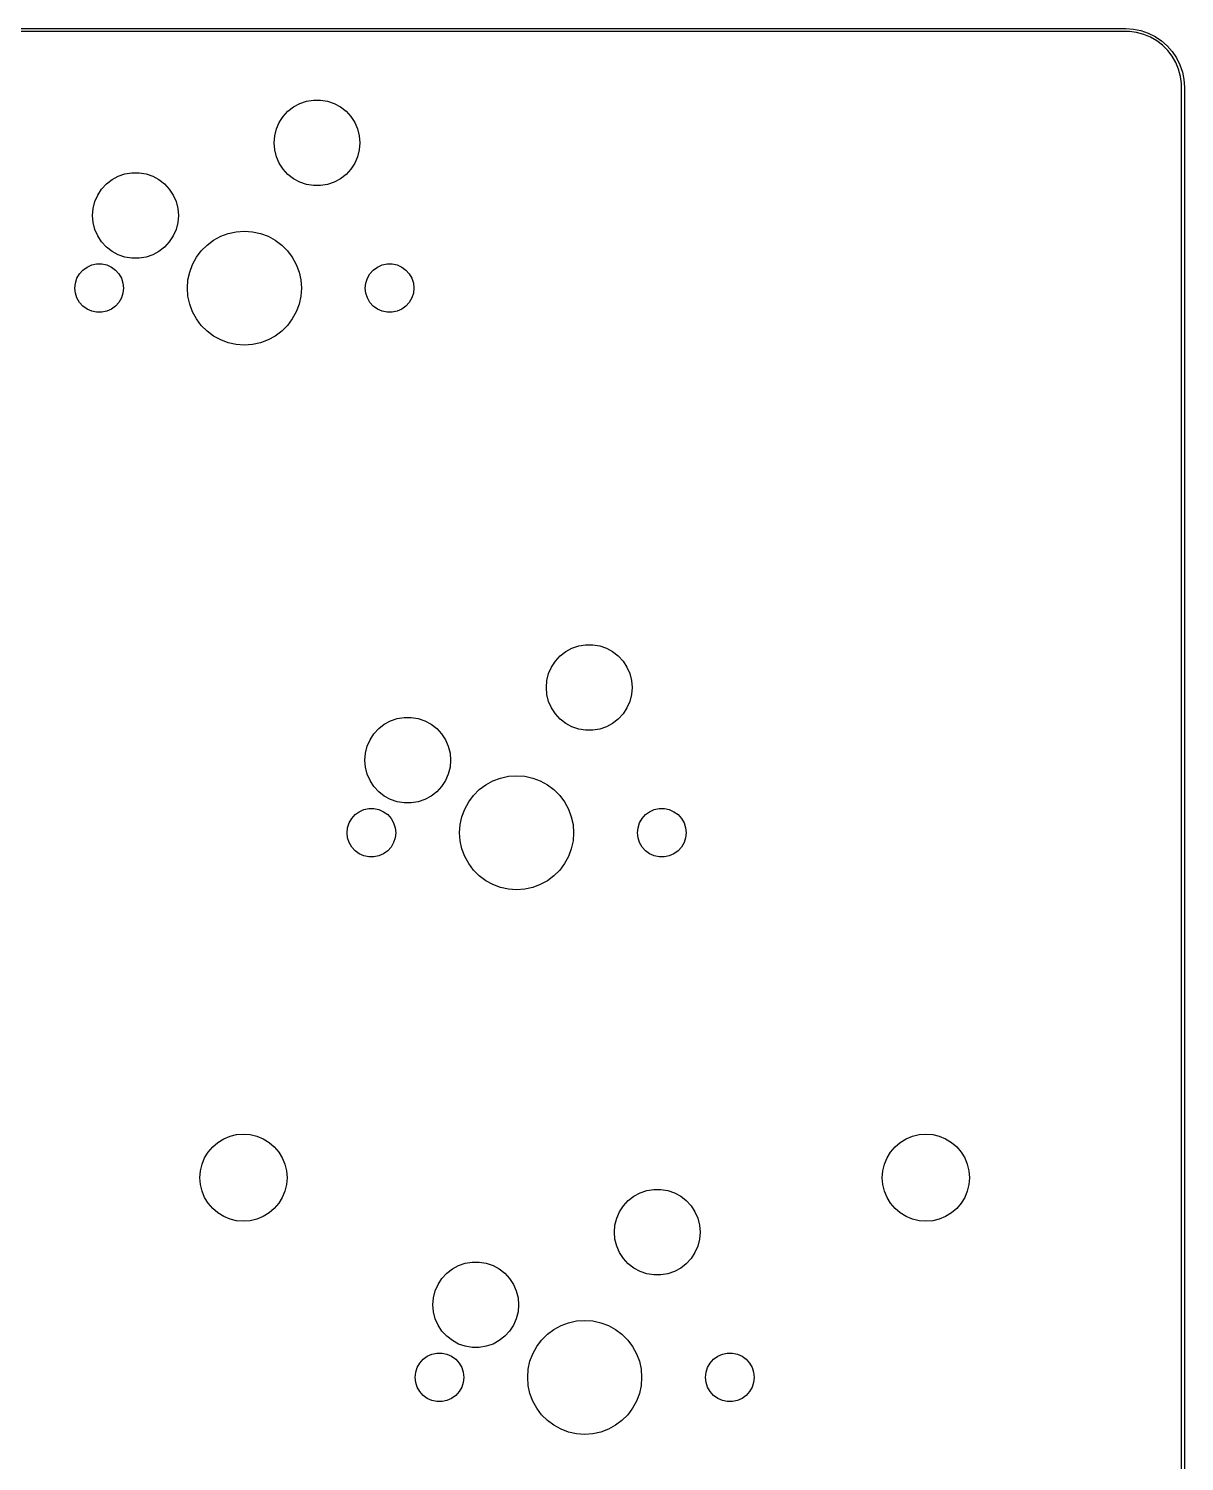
# Model space of a CAD drawing. Extents: x 3 to 1029, y 4 to 518.
# Drawn here: x 988.2 to 1028.7, y 453.9 to 504 of the extents above; entities that cross this region are included whole.
import ezdxf

# ---------------------------------------------------------------- set-up
doc = ezdxf.new("R2010")
doc.units = 0
doc.layers.add('BLACK', color=7, linetype='CONTINUOUS')

msp = doc.modelspace()

# ---------------------------------------------------------------- linework, layer by layer
at = {"layer": 'BLACK', "color": 3, "linetype": 'CONTINUOUS'}
for p, q in [((717.308908, 503.998782), (1026.633408, 503.998782)), ((1026.633408, 503.898782), (717.308908, 503.898782)), ((1026.633408, 503.998782), (1026.901408, 503.981282)), ((1026.761408, 503.898782), (1026.633408, 503.898782)), ((1027.015408, 503.865382), (1026.761408, 503.898782)), ((1026.901408, 503.981282), (1027.164408, 503.928882)), ((1027.262408, 503.799282), (1027.015408, 503.865382)), ((1027.164408, 503.928882), (1027.418408, 503.842782)), ((1027.498408, 503.701482), (1027.262408, 503.799282)), ((1027.418408, 503.842782), (1027.658408, 503.724182)), ((1027.719408, 503.573582), (1027.498408, 503.701482)), ((1027.658408, 503.724182), (1027.881408, 503.575182)), ((1027.922408, 503.417982), (1027.719408, 503.573582)), ((1027.881408, 503.575182), (1028.083408, 503.398382)), ((1028.103408, 503.237282), (1027.922408, 503.417982)), ((1028.083408, 503.398382), (1028.260408, 503.196782)), ((1028.258408, 503.034482), (1028.103408, 503.237282)), ((1028.260408, 503.196782), (1028.409408, 502.973782)), ((1028.386408, 502.813082), (1028.258408, 503.034482)), ((1028.484408, 502.576982), (1028.386408, 502.813082)), ((1028.409408, 502.973782), (1028.527408, 502.733282)), ((1028.527408, 502.733282), (1028.614408, 502.479382)), ((1028.550408, 502.329982), (1028.484408, 502.576982)), ((1028.583408, 502.076582), (1028.550408, 502.329982)), ((1028.614408, 502.479382), (1028.666408, 502.216382)), ((1028.666408, 502.216382), (1028.684408, 501.948782)), ((1028.583408, 501.948782), (1028.583408, 502.076582)), ((1028.583408, 411.698782), (1028.583408, 501.948782)), ((1028.684408, 501.948782), (1028.684408, 411.698782)), ((997.320408, 501.107382), (997.516408, 501.259582)), ((997.516408, 501.259582), (997.733408, 501.377482)), ((997.733408, 501.377482), (997.968408, 501.457882)), ((997.968408, 501.457882), (998.212408, 501.498682)), ((998.212408, 501.498682), (998.460408, 501.498682)), ((998.460408, 501.498682), (998.704408, 501.457882)), ((998.704408, 501.457882), (998.939408, 501.377482)), ((998.939408, 501.377482), (999.156408, 501.259582)), ((999.156408, 501.259582), (999.352408, 501.107382)), ((996.917408, 500.490782), (997.017408, 500.717682)), ((997.017408, 500.717682), (997.152408, 500.925082)), ((997.152408, 500.925082), (997.320408, 501.107382)), ((999.352408, 501.107382), (999.520408, 500.925082)), ((999.520408, 500.925082), (999.655408, 500.717682)), ((999.655408, 500.717682), (999.755408, 500.490782)), ((996.836408, 500.003782), (996.856408, 500.250682)), ((996.856408, 500.250682), (996.917408, 500.490782)), ((999.755408, 500.490782), (999.816408, 500.250682)), ((999.816408, 500.250682), (999.836408, 500.003782)), ((996.856408, 499.756882), (996.836408, 500.003782)), ((996.917408, 499.516782), (996.856408, 499.756882)), ((999.816408, 499.756882), (999.755408, 499.516782)), ((999.836408, 500.003782), (999.816408, 499.756882)), ((997.017408, 499.289882), (996.917408, 499.516782)), ((997.152408, 499.082482), (997.017408, 499.289882)), ((999.655408, 499.289882), (999.520408, 499.082482)), ((999.755408, 499.516782), (999.655408, 499.289882)), ((990.970408, 498.567382), (991.166408, 498.719582)), ((991.166408, 498.719582), (991.383408, 498.837482)), ((991.383408, 498.837482), (991.618408, 498.917882)), ((991.618408, 498.917882), (991.862408, 498.958682)), ((991.862408, 498.958682), (992.110408, 498.958682)), ((992.110408, 498.958682), (992.354408, 498.917882)), ((992.354408, 498.917882), (992.589408, 498.837482)), ((992.589408, 498.837482), (992.806408, 498.719582)), ((992.806408, 498.719582), (993.002408, 498.567382)), ((997.320408, 498.900182), (997.152408, 499.082482)), ((997.516408, 498.748082), (997.320408, 498.900182)), ((997.733408, 498.630082), (997.516408, 498.748082)), ((997.968408, 498.549682), (997.733408, 498.630082)), ((998.939408, 498.630082), (998.704408, 498.549682)), ((999.156408, 498.748082), (998.939408, 498.630082)), ((999.352408, 498.900182), (999.156408, 498.748082)), ((999.520408, 499.082482), (999.352408, 498.900182)), ((990.567408, 497.950782), (990.667408, 498.177682)), ((990.667408, 498.177682), (990.802408, 498.385082)), ((990.802408, 498.385082), (990.970408, 498.567382)), ((993.002408, 498.567382), (993.170408, 498.385082)), ((993.170408, 498.385082), (993.305408, 498.177682)), ((993.305408, 498.177682), (993.405408, 497.950782)), ((998.212408, 498.508882), (997.968408, 498.549682)), ((998.460408, 498.508882), (998.212408, 498.508882)), ((998.704408, 498.549682), (998.460408, 498.508882)), ((990.486408, 497.463782), (990.506408, 497.710682)), ((990.506408, 497.710682), (990.567408, 497.950782)), ((993.405408, 497.950782), (993.466408, 497.710682)), ((993.466408, 497.710682), (993.486408, 497.463782)), ((990.506408, 497.216882), (990.486408, 497.463782)), ((990.567408, 496.976782), (990.506408, 497.216882)), ((993.466408, 497.216882), (993.405408, 496.976782)), ((993.486408, 497.463782), (993.466408, 497.216882)), ((990.667408, 496.749882), (990.567408, 496.976782)), ((990.802408, 496.542482), (990.667408, 496.749882)), ((993.305408, 496.749882), (993.170408, 496.542482)), ((993.405408, 496.976782), (993.305408, 496.749882)), ((994.718408, 496.601182), (994.968408, 496.737482)), ((994.968408, 496.737482), (995.234408, 496.836882)), ((995.234408, 496.836882), (995.512408, 496.897382)), ((995.512408, 496.897382), (995.796408, 496.917682)), ((995.796408, 496.917682), (996.080408, 496.897382)), ((996.080408, 496.897382), (996.358408, 496.836882)), ((996.358408, 496.836882), (996.624408, 496.737482)), ((996.624408, 496.737482), (996.874408, 496.601182)), ((990.970408, 496.360182), (990.802408, 496.542482)), ((991.166408, 496.207982), (990.970408, 496.360182)), ((991.383408, 496.090082), (991.166408, 496.207982)), ((992.806408, 496.207982), (992.589408, 496.090082)), ((993.002408, 496.360182), (992.806408, 496.207982)), ((993.170408, 496.542482), (993.002408, 496.360182)), ((994.119408, 496.001782), (994.289408, 496.229482)), ((994.289408, 496.229482), (994.490408, 496.430682)), ((994.490408, 496.430682), (994.718408, 496.601182)), ((996.874408, 496.601182), (997.102408, 496.430682)), ((997.102408, 496.430682), (997.303408, 496.229482)), ((997.303408, 496.229482), (997.473408, 496.001782)), ((990.147408, 495.556082), (990.291408, 495.660682)), ((990.291408, 495.660682), (990.453408, 495.733082)), ((990.453408, 495.733082), (990.627408, 495.769982)), ((990.627408, 495.769982), (990.805408, 495.769982)), ((990.805408, 495.769982), (990.979408, 495.733082)), ((990.979408, 495.733082), (991.141408, 495.660682)), ((991.141408, 495.660682), (991.285408, 495.556082)), ((991.618408, 496.009682), (991.383408, 496.090082)), ((991.862408, 495.968882), (991.618408, 496.009682)), ((992.110408, 495.968882), (991.862408, 495.968882)), ((992.354408, 496.009682), (992.110408, 495.968882)), ((992.589408, 496.090082), (992.354408, 496.009682)), ((993.883408, 495.485482), (993.982408, 495.752082)), ((993.982408, 495.752082), (994.119408, 496.001782)), ((997.473408, 496.001782), (997.610408, 495.752082)), ((997.610408, 495.752082), (997.709408, 495.485482)), ((1000.307408, 495.556082), (1000.451408, 495.660682)), ((1000.451408, 495.660682), (1000.613408, 495.733082)), ((1000.613408, 495.733082), (1000.787408, 495.769982)), ((1000.787408, 495.769982), (1000.965408, 495.769982)), ((1000.965408, 495.769982), (1001.139408, 495.733082)), ((1001.139408, 495.733082), (1001.301408, 495.660682)), ((1001.301408, 495.660682), (1001.445408, 495.556082)), ((989.884408, 495.100682), (989.939408, 495.269882)), ((989.939408, 495.269882), (990.028408, 495.423882)), ((990.028408, 495.423882), (990.147408, 495.556082)), ((991.285408, 495.556082), (991.404408, 495.423882)), ((991.404408, 495.423882), (991.493408, 495.269882)), ((991.493408, 495.269882), (991.548408, 495.100682)), ((993.802408, 494.923782), (993.822408, 495.207582)), ((993.822408, 495.207582), (993.883408, 495.485482)), ((997.709408, 495.485482), (997.770408, 495.207582)), ((997.770408, 495.207582), (997.790408, 494.923782)), ((1000.044408, 495.100682), (1000.099408, 495.269882)), ((1000.099408, 495.269882), (1000.188408, 495.423882)), ((1000.188408, 495.423882), (1000.307408, 495.556082)), ((1001.445408, 495.556082), (1001.564408, 495.423882)), ((1001.564408, 495.423882), (1001.653408, 495.269882)), ((1001.653408, 495.269882), (1001.708408, 495.100682)), ((989.865408, 494.923782), (989.884408, 495.100682)), ((989.884408, 494.746882), (989.865408, 494.923782)), ((989.939408, 494.577682), (989.884408, 494.746882)), ((991.548408, 494.746882), (991.493408, 494.577682)), ((991.548408, 495.100682), (991.567408, 494.923782)), ((991.567408, 494.923782), (991.548408, 494.746882)), ((993.822408, 494.639982), (993.802408, 494.923782)), ((993.883408, 494.362082), (993.822408, 494.639982)), ((997.770408, 494.639982), (997.709408, 494.362082)), ((997.790408, 494.923782), (997.770408, 494.639982)), ((1000.025408, 494.923782), (1000.044408, 495.100682)), ((1000.044408, 494.746882), (1000.025408, 494.923782)), ((1000.099408, 494.577682), (1000.044408, 494.746882)), ((1001.708408, 494.746882), (1001.653408, 494.577682)), ((1001.708408, 495.100682), (1001.727408, 494.923782)), ((1001.727408, 494.923782), (1001.708408, 494.746882)), ((990.028408, 494.423682), (989.939408, 494.577682)), ((990.147408, 494.291482), (990.028408, 494.423682)), ((990.291408, 494.186882), (990.147408, 494.291482)), ((990.453408, 494.114482), (990.291408, 494.186882)), ((990.627408, 494.077582), (990.453408, 494.114482)), ((990.979408, 494.114482), (990.805408, 494.077582)), ((991.141408, 494.186882), (990.979408, 494.114482)), ((991.285408, 494.291482), (991.141408, 494.186882)), ((991.404408, 494.423682), (991.285408, 494.291482)), ((991.493408, 494.577682), (991.404408, 494.423682)), ((993.982408, 494.095482), (993.883408, 494.362082)), ((997.709408, 494.362082), (997.610408, 494.095482)), ((1000.188408, 494.423682), (1000.099408, 494.577682)), ((1000.307408, 494.291482), (1000.188408, 494.423682)), ((1000.451408, 494.186882), (1000.307408, 494.291482)), ((1000.613408, 494.114482), (1000.451408, 494.186882)), ((1000.787408, 494.077582), (1000.613408, 494.114482)), ((1001.139408, 494.114482), (1000.965408, 494.077582)), ((1001.301408, 494.186882), (1001.139408, 494.114482)), ((1001.445408, 494.291482), (1001.301408, 494.186882)), ((1001.564408, 494.423682), (1001.445408, 494.291482)), ((1001.653408, 494.577682), (1001.564408, 494.423682)), ((990.805408, 494.077582), (990.627408, 494.077582)), ((994.119408, 493.845782), (993.982408, 494.095482)), ((994.289408, 493.618082), (994.119408, 493.845782)), ((994.490408, 493.416882), (994.289408, 493.618082)), ((997.303408, 493.618082), (997.102408, 493.416882)), ((997.473408, 493.845782), (997.303408, 493.618082)), ((997.610408, 494.095482), (997.473408, 493.845782)), ((1000.965408, 494.077582), (1000.787408, 494.077582)), ((994.718408, 493.246382), (994.490408, 493.416882)), ((994.968408, 493.110082), (994.718408, 493.246382)), ((995.234408, 493.010682), (994.968408, 493.110082)), ((996.624408, 493.110082), (996.358408, 493.010682)), ((996.874408, 493.246382), (996.624408, 493.110082)), ((997.102408, 493.416882), (996.874408, 493.246382)), ((995.512408, 492.950182), (995.234408, 493.010682)), ((995.796408, 492.929882), (995.512408, 492.950182)), ((996.080408, 492.950182), (995.796408, 492.929882)), ((996.358408, 493.010682), (996.080408, 492.950182)), ((1006.845408, 482.057382), (1007.041408, 482.209482)), ((1007.041408, 482.209482), (1007.258408, 482.327482)), ((1007.258408, 482.327482), (1007.493408, 482.407882)), ((1007.493408, 482.407882), (1007.737408, 482.448682)), ((1007.737408, 482.448682), (1007.985408, 482.448682)), ((1007.985408, 482.448682), (1008.229408, 482.407882)), ((1008.229408, 482.407882), (1008.464408, 482.327482)), ((1008.464408, 482.327482), (1008.681408, 482.209482)), ((1008.681408, 482.209482), (1008.877408, 482.057382)), ((1006.442408, 481.440782), (1006.542408, 481.667682)), ((1006.542408, 481.667682), (1006.677408, 481.875082)), ((1006.677408, 481.875082), (1006.845408, 482.057382)), ((1008.877408, 482.057382), (1009.045408, 481.875082)), ((1009.045408, 481.875082), (1009.180408, 481.667682)), ((1009.180408, 481.667682), (1009.280408, 481.440782)), ((1006.361408, 480.953782), (1006.381408, 481.200682)), ((1006.381408, 481.200682), (1006.442408, 481.440782)), ((1009.280408, 481.440782), (1009.341408, 481.200682)), ((1009.341408, 481.200682), (1009.361408, 480.953782)), ((1006.381408, 480.706882), (1006.361408, 480.953782)), ((1006.442408, 480.466782), (1006.381408, 480.706882)), ((1009.341408, 480.706882), (1009.280408, 480.466782)), ((1009.361408, 480.953782), (1009.341408, 480.706882)), ((1006.542408, 480.239882), (1006.442408, 480.466782)), ((1006.677408, 480.032482), (1006.542408, 480.239882)), ((1009.180408, 480.239882), (1009.045408, 480.032482)), ((1009.280408, 480.466782), (1009.180408, 480.239882)), ((1000.495408, 479.517382), (1000.691408, 479.669482)), ((1000.691408, 479.669482), (1000.908408, 479.787482)), ((1000.908408, 479.787482), (1001.143408, 479.867882)), ((1001.143408, 479.867882), (1001.387408, 479.908682)), ((1001.387408, 479.908682), (1001.635408, 479.908682)), ((1001.635408, 479.908682), (1001.879408, 479.867882)), ((1001.879408, 479.867882), (1002.114408, 479.787482)), ((1002.114408, 479.787482), (1002.331408, 479.669482)), ((1002.331408, 479.669482), (1002.527408, 479.517382)), ((1006.845408, 479.850182), (1006.677408, 480.032482)), ((1007.041408, 479.698082), (1006.845408, 479.850182)), ((1007.258408, 479.580082), (1007.041408, 479.698082)), ((1007.493408, 479.499682), (1007.258408, 479.580082)), ((1008.464408, 479.580082), (1008.229408, 479.499682)), ((1008.681408, 479.698082), (1008.464408, 479.580082)), ((1008.877408, 479.850182), (1008.681408, 479.698082)), ((1009.045408, 480.032482), (1008.877408, 479.850182)), ((1000.092408, 478.900782), (1000.192408, 479.127682)), ((1000.192408, 479.127682), (1000.327408, 479.335082)), ((1000.327408, 479.335082), (1000.495408, 479.517382)), ((1002.527408, 479.517382), (1002.695408, 479.335082)), ((1002.695408, 479.335082), (1002.830408, 479.127682)), ((1002.830408, 479.127682), (1002.930408, 478.900782)), ((1007.737408, 479.458882), (1007.493408, 479.499682)), ((1007.985408, 479.458882), (1007.737408, 479.458882)), ((1008.229408, 479.499682), (1007.985408, 479.458882)), ((1000.011408, 478.413782), (1000.031408, 478.660682)), ((1000.031408, 478.660682), (1000.092408, 478.900782)), ((1002.930408, 478.900782), (1002.991408, 478.660682)), ((1002.991408, 478.660682), (1003.011408, 478.413782)), ((1000.031408, 478.166882), (1000.011408, 478.413782)), ((1000.092408, 477.926782), (1000.031408, 478.166882)), ((1002.991408, 478.166882), (1002.930408, 477.926782)), ((1003.011408, 478.413782), (1002.991408, 478.166882)), ((1000.192408, 477.699882), (1000.092408, 477.926782)), ((1000.327408, 477.492482), (1000.192408, 477.699882)), ((1002.830408, 477.699882), (1002.695408, 477.492482)), ((1002.930408, 477.926782), (1002.830408, 477.699882)), ((1004.243408, 477.551182), (1004.493408, 477.687482)), ((1004.493408, 477.687482), (1004.759408, 477.786882)), ((1004.759408, 477.786882), (1005.037408, 477.847382)), ((1005.037408, 477.847382), (1005.321408, 477.867682)), ((1005.321408, 477.867682), (1005.605408, 477.847382)), ((1005.605408, 477.847382), (1005.883408, 477.786882)), ((1005.883408, 477.786882), (1006.149408, 477.687482)), ((1006.149408, 477.687482), (1006.399408, 477.551182)), ((1000.495408, 477.310182), (1000.327408, 477.492482)), ((1000.691408, 477.158082), (1000.495408, 477.310182)), ((1000.908408, 477.040082), (1000.691408, 477.158082)), ((1002.331408, 477.158082), (1002.114408, 477.040082)), ((1002.527408, 477.310182), (1002.331408, 477.158082)), ((1002.695408, 477.492482), (1002.527408, 477.310182)), ((1003.644408, 476.951782), (1003.814408, 477.179482)), ((1003.814408, 477.179482), (1004.015408, 477.380682)), ((1004.015408, 477.380682), (1004.243408, 477.551182)), ((1006.399408, 477.551182), (1006.627408, 477.380682)), ((1006.627408, 477.380682), (1006.828408, 477.179482)), ((1006.828408, 477.179482), (1006.998408, 476.951782)), ((999.672408, 476.506082), (999.816408, 476.610682)), ((999.816408, 476.610682), (999.978408, 476.683082)), ((999.978408, 476.683082), (1000.152408, 476.719982)), ((1000.152408, 476.719982), (1000.330408, 476.719982)), ((1000.330408, 476.719982), (1000.504408, 476.683082)), ((1000.504408, 476.683082), (1000.666408, 476.610682)), ((1000.666408, 476.610682), (1000.810408, 476.506082)), ((1001.143408, 476.959682), (1000.908408, 477.040082)), ((1001.387408, 476.918882), (1001.143408, 476.959682)), ((1001.635408, 476.918882), (1001.387408, 476.918882)), ((1001.879408, 476.959682), (1001.635408, 476.918882)), ((1002.114408, 477.040082), (1001.879408, 476.959682)), ((1003.408408, 476.435482), (1003.507408, 476.702082)), ((1003.507408, 476.702082), (1003.644408, 476.951782)), ((1006.998408, 476.951782), (1007.135408, 476.702082)), ((1007.135408, 476.702082), (1007.234408, 476.435482)), ((1009.832408, 476.506082), (1009.976408, 476.610682)), ((1009.976408, 476.610682), (1010.138408, 476.683082)), ((1010.138408, 476.683082), (1010.312408, 476.719982)), ((1010.312408, 476.719982), (1010.490408, 476.719982)), ((1010.490408, 476.719982), (1010.664408, 476.683082)), ((1010.664408, 476.683082), (1010.826408, 476.610682)), ((1010.826408, 476.610682), (1010.970408, 476.506082)), ((999.409408, 476.050682), (999.464408, 476.219882)), ((999.464408, 476.219882), (999.553408, 476.373882)), ((999.553408, 476.373882), (999.672408, 476.506082)), ((1000.810408, 476.506082), (1000.929408, 476.373882)), ((1000.929408, 476.373882), (1001.018408, 476.219882)), ((1001.018408, 476.219882), (1001.073408, 476.050682)), ((1003.327408, 475.873782), (1003.347408, 476.157582)), ((1003.347408, 476.157582), (1003.408408, 476.435482)), ((1007.234408, 476.435482), (1007.295408, 476.157582)), ((1007.295408, 476.157582), (1007.315408, 475.873782)), ((1009.569408, 476.050682), (1009.624408, 476.219882)), ((1009.624408, 476.219882), (1009.713408, 476.373882)), ((1009.713408, 476.373882), (1009.832408, 476.506082)), ((1010.970408, 476.506082), (1011.089408, 476.373882)), ((1011.089408, 476.373882), (1011.178408, 476.219882)), ((1011.178408, 476.219882), (1011.233408, 476.050682)), ((999.390408, 475.873782), (999.409408, 476.050682)), ((999.409408, 475.696882), (999.390408, 475.873782)), ((999.464408, 475.527682), (999.409408, 475.696882)), ((1001.073408, 475.696882), (1001.018408, 475.527682)), ((1001.073408, 476.050682), (1001.092408, 475.873782)), ((1001.092408, 475.873782), (1001.073408, 475.696882)), ((1003.347408, 475.589982), (1003.327408, 475.873782)), ((1003.408408, 475.312082), (1003.347408, 475.589982)), ((1007.295408, 475.589982), (1007.234408, 475.312082)), ((1007.315408, 475.873782), (1007.295408, 475.589982)), ((1009.550408, 475.873782), (1009.569408, 476.050682)), ((1009.569408, 475.696882), (1009.550408, 475.873782)), ((1009.624408, 475.527682), (1009.569408, 475.696882)), ((1011.233408, 475.696882), (1011.178408, 475.527682)), ((1011.233408, 476.050682), (1011.252408, 475.873782)), ((1011.252408, 475.873782), (1011.233408, 475.696882)), ((999.553408, 475.373682), (999.464408, 475.527682)), ((999.672408, 475.241482), (999.553408, 475.373682)), ((999.816408, 475.136882), (999.672408, 475.241482)), ((999.978408, 475.064482), (999.816408, 475.136882)), ((1000.666408, 475.136882), (1000.504408, 475.064482)), ((1000.810408, 475.241482), (1000.666408, 475.136882)), ((1000.929408, 475.373682), (1000.810408, 475.241482)), ((1001.018408, 475.527682), (1000.929408, 475.373682)), ((1003.507408, 475.045482), (1003.408408, 475.312082)), ((1007.234408, 475.312082), (1007.135408, 475.045482)), ((1009.713408, 475.373682), (1009.624408, 475.527682)), ((1009.832408, 475.241482), (1009.713408, 475.373682)), ((1009.976408, 475.136882), (1009.832408, 475.241482)), ((1010.138408, 475.064482), (1009.976408, 475.136882)), ((1010.826408, 475.136882), (1010.664408, 475.064482)), ((1010.970408, 475.241482), (1010.826408, 475.136882)), ((1011.089408, 475.373682), (1010.970408, 475.241482)), ((1011.178408, 475.527682), (1011.089408, 475.373682)), ((1000.152408, 475.027582), (999.978408, 475.064482)), ((1000.330408, 475.027582), (1000.152408, 475.027582)), ((1000.504408, 475.064482), (1000.330408, 475.027582)), ((1003.644408, 474.795782), (1003.507408, 475.045482)), ((1003.814408, 474.568082), (1003.644408, 474.795782)), ((1004.015408, 474.366882), (1003.814408, 474.568082)), ((1006.828408, 474.568082), (1006.627408, 474.366882)), ((1006.998408, 474.795782), (1006.828408, 474.568082)), ((1007.135408, 475.045482), (1006.998408, 474.795782)), ((1010.312408, 475.027582), (1010.138408, 475.064482)), ((1010.490408, 475.027582), (1010.312408, 475.027582)), ((1010.664408, 475.064482), (1010.490408, 475.027582)), ((1004.243408, 474.196382), (1004.015408, 474.366882)), ((1004.493408, 474.060082), (1004.243408, 474.196382)), ((1006.399408, 474.196382), (1006.149408, 474.060082)), ((1006.627408, 474.366882), (1006.399408, 474.196382)), ((1004.759408, 473.960682), (1004.493408, 474.060082)), ((1005.037408, 473.900182), (1004.759408, 473.960682)), ((1005.321408, 473.879882), (1005.037408, 473.900182)), ((1005.605408, 473.900182), (1005.321408, 473.879882)), ((1005.883408, 473.960682), (1005.605408, 473.900182)), ((1006.149408, 474.060082), (1005.883408, 473.960682)), ((994.868408, 465.041682), (995.072408, 465.166682)), ((995.072408, 465.166682), (995.293408, 465.258182)), ((995.293408, 465.258182), (995.526408, 465.313982)), ((995.526408, 465.313982), (995.764408, 465.332782)), ((995.764408, 465.332782), (996.003408, 465.313982)), ((996.003408, 465.313982), (996.235408, 465.258182)), ((996.235408, 465.258182), (996.456408, 465.166682)), ((996.456408, 465.166682), (996.660408, 465.041682)), ((1018.744408, 465.041682), (1018.948408, 465.166682)), ((1018.948408, 465.166682), (1019.169408, 465.258182)), ((1019.169408, 465.258182), (1019.402408, 465.313982)), ((1019.402408, 465.313982), (1019.640408, 465.332782)), ((1019.640408, 465.332782), (1019.879408, 465.313982)), ((1019.879408, 465.313982), (1020.111408, 465.258182)), ((1020.111408, 465.258182), (1020.332408, 465.166682)), ((1020.332408, 465.166682), (1020.536408, 465.041682)), ((994.406408, 464.500682), (994.531408, 464.704582)), ((994.531408, 464.704582), (994.687408, 464.886382)), ((994.687408, 464.886382), (994.868408, 465.041682)), ((996.660408, 465.041682), (996.842408, 464.886382)), ((996.842408, 464.886382), (996.997408, 464.704582)), ((996.997408, 464.704582), (997.122408, 464.500682)), ((1018.282408, 464.500682), (1018.407408, 464.704582)), ((1018.407408, 464.704582), (1018.563408, 464.886382)), ((1018.563408, 464.886382), (1018.744408, 465.041682)), ((1020.536408, 465.041682), (1020.718408, 464.886382)), ((1020.718408, 464.886382), (1020.873408, 464.704582)), ((1020.873408, 464.704582), (1020.998408, 464.500682)), ((994.240408, 463.808782), (994.259408, 464.047182)), ((994.259408, 464.047182), (994.315408, 464.279682)), ((994.315408, 464.279682), (994.406408, 464.500682)), ((997.122408, 464.500682), (997.214408, 464.279682)), ((997.214408, 464.279682), (997.269408, 464.047182)), ((997.269408, 464.047182), (997.288408, 463.808782)), ((1018.116408, 463.808782), (1018.135408, 464.047182)), ((1018.135408, 464.047182), (1018.191408, 464.279682)), ((1018.191408, 464.279682), (1018.282408, 464.500682)), ((1020.998408, 464.500682), (1021.090408, 464.279682)), ((1021.090408, 464.279682), (1021.145408, 464.047182)), ((1021.145408, 464.047182), (1021.164408, 463.808782)), ((994.259408, 463.570382), (994.240408, 463.808782)), ((994.315408, 463.337882), (994.259408, 463.570382)), ((997.269408, 463.570382), (997.214408, 463.337882)), ((997.288408, 463.808782), (997.269408, 463.570382)), ((1018.135408, 463.570382), (1018.116408, 463.808782)), ((1018.191408, 463.337882), (1018.135408, 463.570382)), ((1021.145408, 463.570382), (1021.090408, 463.337882)), ((1021.164408, 463.808782), (1021.145408, 463.570382)), ((994.406408, 463.116882), (994.315408, 463.337882)), ((994.531408, 462.912982), (994.406408, 463.116882)), ((997.122408, 463.116882), (996.997408, 462.912982)), ((997.214408, 463.337882), (997.122408, 463.116882)), ((1009.226408, 463.007382), (1009.422408, 463.159582)), ((1009.422408, 463.159582), (1009.640408, 463.277482)), ((1009.640408, 463.277482), (1009.874408, 463.357882)), ((1009.874408, 463.357882), (1010.118408, 463.398682)), ((1010.118408, 463.398682), (1010.366408, 463.398682)), ((1010.366408, 463.398682), (1010.610408, 463.357882)), ((1010.610408, 463.357882), (1010.845408, 463.277482)), ((1010.845408, 463.277482), (1011.063408, 463.159582)), ((1011.063408, 463.159582), (1011.258408, 463.007382)), ((1018.282408, 463.116882), (1018.191408, 463.337882)), ((1018.407408, 462.912982), (1018.282408, 463.116882)), ((1020.998408, 463.116882), (1020.873408, 462.912982)), ((1021.090408, 463.337882), (1020.998408, 463.116882)), ((994.687408, 462.731182), (994.531408, 462.912982)), ((994.868408, 462.575882), (994.687408, 462.731182)), ((995.072408, 462.450882), (994.868408, 462.575882)), ((996.660408, 462.575882), (996.456408, 462.450882)), ((996.842408, 462.731182), (996.660408, 462.575882)), ((996.997408, 462.912982), (996.842408, 462.731182)), ((1008.824408, 462.390782), (1008.923408, 462.617682)), ((1008.923408, 462.617682), (1009.059408, 462.825082)), ((1009.059408, 462.825082), (1009.226408, 463.007382)), ((1011.258408, 463.007382), (1011.426408, 462.825082)), ((1011.426408, 462.825082), (1011.561408, 462.617682)), ((1011.561408, 462.617682), (1011.661408, 462.390782)), ((1018.563408, 462.731182), (1018.407408, 462.912982)), ((1018.744408, 462.575882), (1018.563408, 462.731182)), ((1018.948408, 462.450882), (1018.744408, 462.575882)), ((1020.536408, 462.575882), (1020.332408, 462.450882)), ((1020.718408, 462.731182), (1020.536408, 462.575882)), ((1020.873408, 462.912982), (1020.718408, 462.731182)), ((995.293408, 462.359382), (995.072408, 462.450882)), ((995.526408, 462.303582), (995.293408, 462.359382)), ((995.764408, 462.284782), (995.526408, 462.303582)), ((996.003408, 462.303582), (995.764408, 462.284782)), ((996.235408, 462.359382), (996.003408, 462.303582)), ((996.456408, 462.450882), (996.235408, 462.359382)), ((1008.742408, 461.903782), (1008.763408, 462.150682)), ((1008.763408, 462.150682), (1008.824408, 462.390782)), ((1011.661408, 462.390782), (1011.722408, 462.150682)), ((1011.722408, 462.150682), (1011.742408, 461.903782)), ((1019.169408, 462.359382), (1018.948408, 462.450882)), ((1019.402408, 462.303582), (1019.169408, 462.359382)), ((1019.640408, 462.284782), (1019.402408, 462.303582)), ((1019.879408, 462.303582), (1019.640408, 462.284782)), ((1020.111408, 462.359382), (1019.879408, 462.303582)), ((1020.332408, 462.450882), (1020.111408, 462.359382)), ((1008.763408, 461.656882), (1008.742408, 461.903782)), ((1008.824408, 461.416782), (1008.763408, 461.656882)), ((1011.722408, 461.656882), (1011.661408, 461.416782)), ((1011.742408, 461.903782), (1011.722408, 461.656882)), ((1008.923408, 461.189882), (1008.824408, 461.416782)), ((1009.059408, 460.982482), (1008.923408, 461.189882)), ((1011.561408, 461.189882), (1011.426408, 460.982482)), ((1011.661408, 461.416782), (1011.561408, 461.189882)), ((1002.876408, 460.467382), (1003.072408, 460.619582)), ((1003.072408, 460.619582), (1003.290408, 460.737482)), ((1003.290408, 460.737482), (1003.524408, 460.817882)), ((1003.524408, 460.817882), (1003.768408, 460.858682)), ((1003.768408, 460.858682), (1004.016408, 460.858682)), ((1004.016408, 460.858682), (1004.260408, 460.817882)), ((1004.260408, 460.817882), (1004.495408, 460.737482)), ((1004.495408, 460.737482), (1004.713408, 460.619582)), ((1004.713408, 460.619582), (1004.908408, 460.467382)), ((1009.226408, 460.800182), (1009.059408, 460.982482)), ((1009.422408, 460.648082), (1009.226408, 460.800182)), ((1009.640408, 460.530082), (1009.422408, 460.648082)), ((1011.063408, 460.648082), (1010.845408, 460.530082)), ((1011.258408, 460.800182), (1011.063408, 460.648082)), ((1011.426408, 460.982482), (1011.258408, 460.800182)), ((1002.474408, 459.850782), (1002.573408, 460.077682)), ((1002.573408, 460.077682), (1002.709408, 460.285082)), ((1002.709408, 460.285082), (1002.876408, 460.467382)), ((1004.908408, 460.467382), (1005.076408, 460.285082)), ((1005.076408, 460.285082), (1005.211408, 460.077682)), ((1005.211408, 460.077682), (1005.311408, 459.850782)), ((1009.874408, 460.449682), (1009.640408, 460.530082)), ((1010.118408, 460.408882), (1009.874408, 460.449682)), ((1010.366408, 460.408882), (1010.118408, 460.408882)), ((1010.610408, 460.449682), (1010.366408, 460.408882)), ((1010.845408, 460.530082), (1010.610408, 460.449682)), ((1002.392408, 459.363782), (1002.413408, 459.610682)), ((1002.413408, 459.610682), (1002.474408, 459.850782)), ((1005.311408, 459.850782), (1005.372408, 459.610682)), ((1005.372408, 459.610682), (1005.392408, 459.363782)), ((1002.413408, 459.116882), (1002.392408, 459.363782)), ((1002.474408, 458.876782), (1002.413408, 459.116882)), ((1005.372408, 459.116882), (1005.311408, 458.876782)), ((1005.392408, 459.363782), (1005.372408, 459.116882)), ((1002.573408, 458.649882), (1002.474408, 458.876782)), ((1002.709408, 458.442482), (1002.573408, 458.649882)), ((1005.211408, 458.649882), (1005.076408, 458.442482)), ((1005.311408, 458.876782), (1005.211408, 458.649882)), ((1006.624408, 458.501182), (1006.874408, 458.637482)), ((1006.874408, 458.637482), (1007.141408, 458.736882)), ((1007.141408, 458.736882), (1007.418408, 458.797382)), ((1007.418408, 458.797382), (1007.702408, 458.817682)), ((1007.702408, 458.817682), (1007.986408, 458.797382)), ((1007.986408, 458.797382), (1008.264408, 458.736882)), ((1008.264408, 458.736882), (1008.531408, 458.637482)), ((1008.531408, 458.637482), (1008.780408, 458.501182)), ((1002.876408, 458.260182), (1002.709408, 458.442482)), ((1003.072408, 458.107982), (1002.876408, 458.260182)), ((1003.290408, 457.990082), (1003.072408, 458.107982)), ((1004.713408, 458.107982), (1004.495408, 457.990082)), ((1004.908408, 458.260182), (1004.713408, 458.107982)), ((1005.076408, 458.442482), (1004.908408, 458.260182)), ((1006.025408, 457.901782), (1006.195408, 458.129482)), ((1006.195408, 458.129482), (1006.397408, 458.330682)), ((1006.397408, 458.330682), (1006.624408, 458.501182)), ((1008.780408, 458.501182), (1009.008408, 458.330682)), ((1009.008408, 458.330682), (1009.209408, 458.129482)), ((1009.209408, 458.129482), (1009.380408, 457.901782)), ((1002.053408, 457.456082), (1002.197408, 457.560682)), ((1002.197408, 457.560682), (1002.359408, 457.633082)), ((1002.359408, 457.633082), (1002.533408, 457.669982)), ((1002.533408, 457.669982), (1002.711408, 457.669982)), ((1002.711408, 457.669982), (1002.885408, 457.633082)), ((1002.885408, 457.633082), (1003.048408, 457.560682)), ((1003.048408, 457.560682), (1003.192408, 457.456082)), ((1003.524408, 457.909682), (1003.290408, 457.990082)), ((1003.768408, 457.868882), (1003.524408, 457.909682)), ((1004.016408, 457.868882), (1003.768408, 457.868882)), ((1004.260408, 457.909682), (1004.016408, 457.868882)), ((1004.495408, 457.990082), (1004.260408, 457.909682)), ((1005.789408, 457.385482), (1005.889408, 457.652082)), ((1005.889408, 457.652082), (1006.025408, 457.901782)), ((1009.380408, 457.901782), (1009.516408, 457.652082)), ((1009.516408, 457.652082), (1009.615408, 457.385482)), ((1012.213408, 457.456082), (1012.357408, 457.560682)), ((1012.357408, 457.560682), (1012.519408, 457.633082)), ((1012.519408, 457.633082), (1012.693408, 457.669982)), ((1012.693408, 457.669982), (1012.871408, 457.669982)), ((1012.871408, 457.669982), (1013.045408, 457.633082)), ((1013.045408, 457.633082), (1013.208408, 457.560682)), ((1013.208408, 457.560682), (1013.352408, 457.456082)), ((1001.790408, 457.000682), (1001.845408, 457.169882)), ((1001.845408, 457.169882), (1001.934408, 457.323882)), ((1001.934408, 457.323882), (1002.053408, 457.456082)), ((1003.192408, 457.456082), (1003.311408, 457.323882)), ((1003.311408, 457.323882), (1003.400408, 457.169882)), ((1003.400408, 457.169882), (1003.455408, 457.000682)), ((1005.708408, 456.823782), (1005.729408, 457.107582)), ((1005.729408, 457.107582), (1005.789408, 457.385482)), ((1009.615408, 457.385482), (1009.676408, 457.107582)), ((1009.676408, 457.107582), (1009.696408, 456.823782)), ((1011.950408, 457.000682), (1012.005408, 457.169882)), ((1012.005408, 457.169882), (1012.094408, 457.323882)), ((1012.094408, 457.323882), (1012.213408, 457.456082)), ((1013.352408, 457.456082), (1013.471408, 457.323882)), ((1013.471408, 457.323882), (1013.560408, 457.169882)), ((1013.560408, 457.169882), (1013.615408, 457.000682)), ((1001.771408, 456.823782), (1001.790408, 457.000682)), ((1001.790408, 456.646882), (1001.771408, 456.823782)), ((1001.845408, 456.477682), (1001.790408, 456.646882)), ((1003.455408, 456.646882), (1003.400408, 456.477682)), ((1003.455408, 457.000682), (1003.473408, 456.823782)), ((1003.473408, 456.823782), (1003.455408, 456.646882)), ((1005.729408, 456.539982), (1005.708408, 456.823782)), ((1005.789408, 456.262082), (1005.729408, 456.539982)), ((1009.676408, 456.539982), (1009.615408, 456.262082)), ((1009.696408, 456.823782), (1009.676408, 456.539982)), ((1011.931408, 456.823782), (1011.950408, 457.000682)), ((1011.950408, 456.646882), (1011.931408, 456.823782)), ((1012.005408, 456.477682), (1011.950408, 456.646882)), ((1013.615408, 456.646882), (1013.560408, 456.477682)), ((1013.615408, 457.000682), (1013.633408, 456.823782)), ((1013.633408, 456.823782), (1013.615408, 456.646882)), ((1001.934408, 456.323682), (1001.845408, 456.477682)), ((1002.053408, 456.191482), (1001.934408, 456.323682)), ((1002.197408, 456.086882), (1002.053408, 456.191482)), ((1002.359408, 456.014482), (1002.197408, 456.086882)), ((1003.048408, 456.086882), (1002.885408, 456.014482)), ((1003.192408, 456.191482), (1003.048408, 456.086882)), ((1003.311408, 456.323682), (1003.192408, 456.191482)), ((1003.400408, 456.477682), (1003.311408, 456.323682)), ((1005.889408, 455.995482), (1005.789408, 456.262082)), ((1009.615408, 456.262082), (1009.516408, 455.995482)), ((1012.094408, 456.323682), (1012.005408, 456.477682)), ((1012.213408, 456.191482), (1012.094408, 456.323682)), ((1012.357408, 456.086882), (1012.213408, 456.191482)), ((1012.519408, 456.014482), (1012.357408, 456.086882)), ((1013.208408, 456.086882), (1013.045408, 456.014482)), ((1013.352408, 456.191482), (1013.208408, 456.086882)), ((1013.471408, 456.323682), (1013.352408, 456.191482)), ((1013.560408, 456.477682), (1013.471408, 456.323682)), ((1002.533408, 455.977582), (1002.359408, 456.014482)), ((1002.711408, 455.977582), (1002.533408, 455.977582)), ((1002.885408, 456.014482), (1002.711408, 455.977582)), ((1006.025408, 455.745782), (1005.889408, 455.995482)), ((1006.195408, 455.518082), (1006.025408, 455.745782)), ((1009.380408, 455.745782), (1009.209408, 455.518082)), ((1009.516408, 455.995482), (1009.380408, 455.745782)), ((1012.693408, 455.977582), (1012.519408, 456.014482)), ((1012.871408, 455.977582), (1012.693408, 455.977582)), ((1013.045408, 456.014482), (1012.871408, 455.977582)), ((1006.397408, 455.316882), (1006.195408, 455.518082)), ((1006.624408, 455.146382), (1006.397408, 455.316882)), ((1006.874408, 455.010082), (1006.624408, 455.146382)), ((1008.780408, 455.146382), (1008.531408, 455.010082)), ((1009.008408, 455.316882), (1008.780408, 455.146382)), ((1009.209408, 455.518082), (1009.008408, 455.316882)), ((1007.141408, 454.910682), (1006.874408, 455.010082)), ((1007.418408, 454.850182), (1007.141408, 454.910682)), ((1007.702408, 454.829882), (1007.418408, 454.850182)), ((1007.986408, 454.850182), (1007.702408, 454.829882)), ((1008.264408, 454.910682), (1007.986408, 454.850182)), ((1008.531408, 455.010082), (1008.264408, 454.910682))]:
    msp.add_line(p, q, dxfattribs=at)

doc.saveas('drawing.dxf')
